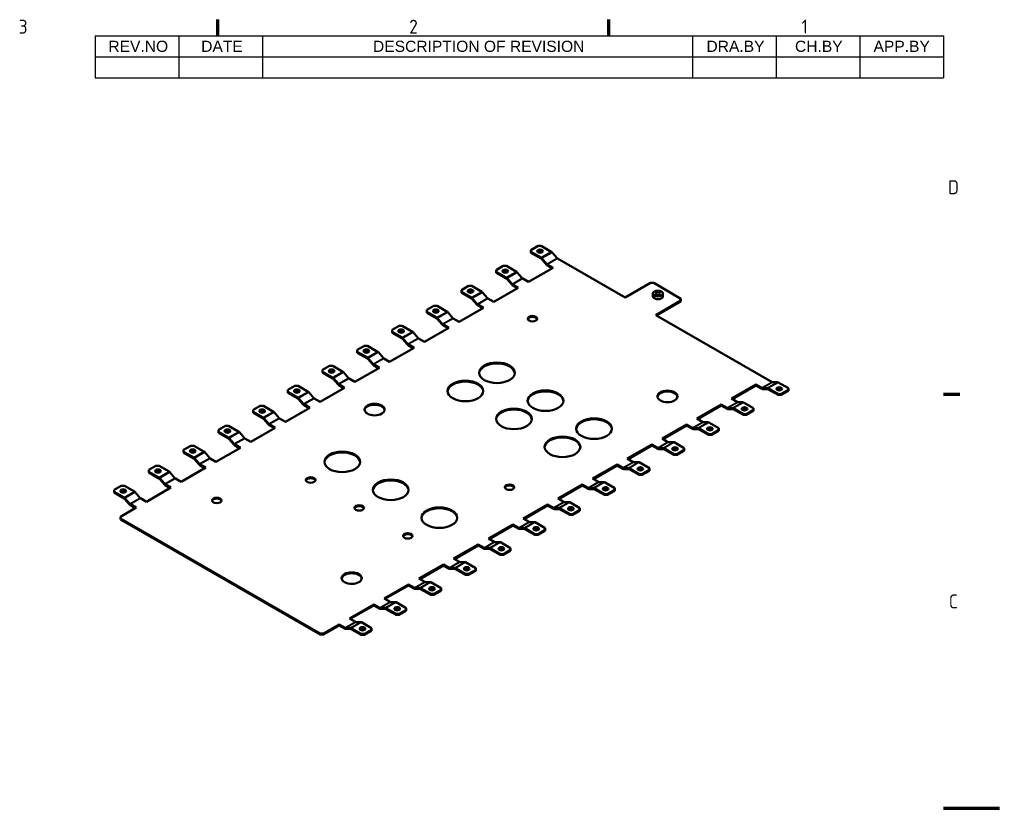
# Model space of a CAD drawing. Header units: millimetres. Extents: x 0 to 2100, y 0 to 1485.
# Drawn here: x 1222 to 2100, y 743 to 1450 of the extents above; entities that cross this region are included whole.
import ezdxf

# ---------------------------------------------------------------- set-up
doc = ezdxf.new("R2010")
doc.units = ezdxf.units.MM
doc.header["$LTSCALE"] = 5
doc.layers.get('0').update_dxf_attribs({"lineweight": 25})
for name, color, linetype, lineweight in [('가시적인 것(ISO)', 7, 'Continuous', 50), ('가시적인 좁은 것(ISO)', 1, 'Continuous', 35), ('경계(ISO)', 7, 'Continuous', 70), ('기호(ISO)', 7, 'Continuous', 25)]:
    doc.layers.add(name, color=color, linetype=linetype, lineweight=lineweight)
doc.styles.add('ISO Proportional', font='arial.ttf')
doc.styles.add('ISO ProportionalPSTEK', font='isocp.shx')

# ---------------------------------------------------------------- blocks, each defined once
blk = doc.blocks.new('경계 Default Border')
at = {"layer": '경계(ISO)'}
for p, q in [((280, 287), (280, 289.9)), ((350, 287), (350, 289.9)), ((410, 222.75), (412.9, 222.75))]:
    blk.add_line(p, q, dxfattribs=at)
at = {"layer": '경계(ISO)', "flags": 128}
blk.add_lwpolyline([(420, 148.5), (410, 148.5)], dxfattribs=at)
at = {"layer": '경계(ISO)', "color": 1, "char_height": 2.5, "attachment_point": 7, "style": 'ISO ProportionalPSTEK'}
for s, insert in [('3', (244.31, 287.38)), ('2', (314.27, 287.38)), ('1', (384.57, 287.4)), ('D', (410.8, 258.6)), ('C', (410.94, 184.35))]:
    blk.add_mtext(s, dxfattribs=dict(at, insert=insert))
blk = doc.blocks.new('리비전 내역')
at = {"layer": '기호(ISO)'}
for p, q in [((258, 287), (410, 287)), ((258, 287), (258, 283.22)), ((273, 287), (273, 283.22)), ((288, 287), (288, 283.22)), ((365, 287), (365, 283.22)), ((380, 287), (380, 283.22)), ((395, 287), (395, 283.22)), ((410, 287), (410, 283.22)), ((258, 283.22), (410, 283.22)), ((258, 283.22), (258, 279.44)), ((273, 283.22), (273, 279.44)), ((288, 283.22), (288, 279.44)), ((365, 283.22), (365, 279.44)), ((380, 283.22), (380, 279.44)), ((395, 283.22), (395, 279.44)), ((410, 283.22), (410, 279.44)), ((258, 279.44), (410, 279.44))]:
    blk.add_line(p, q, dxfattribs=at)
at = {"layer": '기호(ISO)', "color": 7, "char_height": 2, "attachment_point": 7, "style": 'ISO Proportional'}
for s, insert in [('REV.NO', (260.37, 284.08)), ('DESCRIPTION OF REVISION', (307.78, 284.08)), ('CH.BY', (383.38, 284.08)), ('DATE', (277, 284.11)), ('DRA.BY', (367.52, 284.11)), ('APP.BY', (397.45, 284.11))]:
    blk.add_mtext(s, dxfattribs=dict(at, insert=insert))

msp = doc.modelspace()

# ---------------------------------------------------------------- linework, layer by layer
at = {"layer": '가시적인 것(ISO)'}
for p, q in [((1680.388, 1242.965), (1686.7519, 1246.6297)), ((1686.7519, 1246.6297), (1689.5803, 1246.6297)), ((1698.6355, 1241.4152), (1689.5803, 1246.6297)), ((1680.388, 1241.3362), (1680.388, 1242.965)), ((1680.388, 1240.5186), (1680.388, 1241.3362)), ((1680.388, 1241.3362), (1689.4431, 1236.1217)), ((1689.4431, 1235.3041), (1680.388, 1240.5186)), ((1703.7698, 1235.6835), (1699.2679, 1240.8784)), ((1694.2612, 1229.8408), (1689.7593, 1235.0357)), ((1690.0756, 1235.5849), (1694.5774, 1230.3899)), ((1694.8936, 1230.1215), (1700.187, 1227.0733)), ((1699.4771, 1226.6645), (1694.8936, 1229.304)), ((1764.912, 1200.3877), (1704.086, 1235.4151)), ((1649.2753, 1225.0484), (1655.6392, 1228.7131)), ((1649.2753, 1223.4196), (1649.2753, 1225.0484)), ((1649.2753, 1222.602), (1649.2753, 1223.4196)), ((1649.2753, 1223.4196), (1658.3304, 1218.2051)), ((1658.3304, 1217.3875), (1649.2753, 1222.602)), ((1655.6392, 1228.7131), (1658.4677, 1228.7131)), ((1667.5228, 1223.4986), (1658.4677, 1228.7131)), ((1672.6571, 1217.7669), (1668.1552, 1222.9618)), ((1700.187, 1227.0733), (1678.2666, 1214.4502)), ((1663.1485, 1211.9242), (1658.6466, 1217.1191)), ((1658.9629, 1217.6682), (1663.4647, 1212.4733)), ((1663.7809, 1212.2049), (1669.0743, 1209.1567)), ((1668.3644, 1208.7479), (1663.7809, 1211.3874)), ((1678.2666, 1214.4502), (1672.9733, 1217.4985)), ((1787.5394, 1213.418), (1764.912, 1200.3877)), ((1787.5394, 1213.418), (1790.3678, 1213.418)), ((1814.7877, 1199.3555), (1790.3678, 1213.418)), ((1618.1626, 1207.1318), (1624.5265, 1210.7965)), ((1618.1626, 1205.503), (1618.1626, 1207.1318)), ((1618.1626, 1204.6854), (1618.1626, 1205.503)), ((1618.1626, 1205.503), (1627.2177, 1200.2885)), ((1627.2177, 1199.4709), (1618.1626, 1204.6854)), ((1624.5265, 1210.7965), (1627.355, 1210.7965)), ((1636.4101, 1205.582), (1627.355, 1210.7965)), ((1641.5444, 1199.8503), (1637.0425, 1205.0452)), ((1669.0743, 1209.1567), (1647.1539, 1196.5336)), ((1789.5925, 1201.5004), (1789.5925, 1203.953)), ((1798.5925, 1201.5004), (1798.5925, 1203.953)), ((1632.0358, 1194.0076), (1627.5339, 1199.2025)), ((1627.8502, 1199.7516), (1632.352, 1194.5567)), ((1632.6682, 1194.2883), (1637.9616, 1191.2401)), ((1647.1539, 1196.5336), (1641.8606, 1199.5818)), ((1792.1603, 1184.6964), (1814.7877, 1197.7267)), ((1814.7877, 1196.9092), (1792.8702, 1184.2877)), ((1814.7877, 1199.3555), (1814.7877, 1197.7267)), ((1814.7877, 1197.7267), (1814.7877, 1196.9092)), ((1587.0499, 1189.2151), (1593.4138, 1192.8799)), ((1587.0499, 1187.5864), (1587.0499, 1189.2151)), ((1587.0499, 1186.7688), (1587.0499, 1187.5864)), ((1587.0499, 1187.5864), (1596.105, 1182.3719)), ((1596.105, 1181.5543), (1587.0499, 1186.7688)), ((1593.4138, 1192.8799), (1596.2423, 1192.8799)), ((1605.2974, 1187.6654), (1596.2423, 1192.8799)), ((1610.4317, 1181.9337), (1605.9298, 1187.1286)), ((1637.9616, 1191.2401), (1616.0412, 1178.617)), ((1637.2517, 1190.8313), (1632.6682, 1193.4708)), ((1600.9231, 1176.091), (1596.4212, 1181.2859)), ((1596.7375, 1181.835), (1601.2393, 1176.6401)), ((1601.5555, 1176.3717), (1606.8489, 1173.3235)), ((1616.0412, 1178.617), (1610.7479, 1181.6652)), ((1896.4486, 1124.6408), (1792.1603, 1184.6964)), ((1555.9372, 1171.2985), (1562.3011, 1174.9633)), ((1555.9372, 1169.6698), (1555.9372, 1171.2985)), ((1555.9372, 1168.8522), (1555.9372, 1169.6698)), ((1555.9372, 1169.6698), (1564.9923, 1164.4552)), ((1564.9923, 1163.6377), (1555.9372, 1168.8522)), ((1562.3011, 1174.9633), (1565.1296, 1174.9633)), ((1574.1847, 1169.7488), (1565.1296, 1174.9633)), ((1579.319, 1164.017), (1574.8171, 1169.212)), ((1606.8489, 1173.3235), (1584.9285, 1160.7004)), ((1606.139, 1172.9147), (1601.5555, 1175.5541)), ((1569.8104, 1158.1744), (1565.3085, 1163.3693)), ((1565.6248, 1163.9184), (1570.1266, 1158.7235)), ((1584.9285, 1160.7004), (1579.6352, 1163.7486)), ((1524.8245, 1153.3819), (1531.1884, 1157.0467)), ((1524.8245, 1151.7531), (1524.8245, 1153.3819)), ((1524.8245, 1150.9356), (1524.8245, 1151.7531)), ((1524.8245, 1151.7531), (1533.8796, 1146.5386)), ((1533.8796, 1145.7211), (1524.8245, 1150.9356)), ((1531.1884, 1157.0467), (1534.0169, 1157.0467)), ((1543.072, 1151.8322), (1534.0169, 1157.0467)), ((1548.2063, 1146.1004), (1543.7045, 1151.2953)), ((1575.7362, 1155.4069), (1553.8158, 1142.7838)), ((1570.4428, 1158.4551), (1575.7362, 1155.4069)), ((1575.0263, 1154.9981), (1570.4428, 1157.6375)), ((1538.6977, 1140.2578), (1534.1958, 1145.4527)), ((1534.5121, 1146.0018), (1539.0139, 1140.8069)), ((1553.8158, 1142.7838), (1548.5225, 1145.832)), ((1493.7118, 1135.4653), (1500.0757, 1139.1301)), ((1493.7118, 1133.8365), (1493.7118, 1135.4653)), ((1493.7118, 1133.019), (1493.7118, 1133.8365)), ((1493.7118, 1133.8365), (1502.7669, 1128.622)), ((1502.7669, 1127.8045), (1493.7118, 1133.019)), ((1500.0757, 1139.1301), (1502.9042, 1139.1301)), ((1511.9593, 1133.9156), (1502.9042, 1139.1301)), ((1517.0936, 1128.1838), (1512.5918, 1133.3787)), ((1544.6235, 1137.4902), (1522.7031, 1124.8672)), ((1539.3301, 1140.5385), (1544.6235, 1137.4902)), ((1543.9136, 1137.0815), (1539.3301, 1139.7209)), ((1507.585, 1122.3411), (1503.0831, 1127.5361)), ((1503.3994, 1128.0852), (1507.9012, 1122.8903)), ((1522.7031, 1124.8672), (1517.4098, 1127.9154)), ((1901.2667, 1124.5551), (1896.7648, 1124.545)), ((1910.9543, 1119.149), (1901.8991, 1124.3635)), ((1462.5991, 1117.5487), (1468.963, 1121.2135)), ((1462.5991, 1115.9199), (1462.5991, 1117.5487)), ((1462.5991, 1115.1024), (1462.5991, 1115.9199)), ((1462.5991, 1115.9199), (1471.6542, 1110.7054)), ((1471.6542, 1109.8879), (1462.5991, 1115.1024)), ((1468.963, 1121.2135), (1471.7915, 1121.2135)), ((1480.8466, 1115.999), (1471.7915, 1121.2135)), ((1485.9809, 1110.2672), (1481.4791, 1115.4621)), ((1513.5108, 1119.5736), (1491.5905, 1106.9506)), ((1508.2174, 1122.6219), (1513.5108, 1119.5736)), ((1512.8009, 1119.1649), (1508.2174, 1121.8043)), ((1860.0426, 1109.7724), (1881.9629, 1122.3955)), ((1881.9629, 1121.578), (1860.7524, 1109.3637)), ((1881.9629, 1122.3955), (1887.2562, 1119.3473)), ((1881.9629, 1122.3955), (1881.9629, 1121.578)), ((1887.2562, 1118.5297), (1881.9629, 1121.578)), ((1887.5724, 1119.2515), (1892.0743, 1119.2615)), ((1892.3905, 1118.3482), (1887.8887, 1118.3381)), ((1892.7067, 1119.0699), (1901.7619, 1113.8554)), ((1901.7619, 1113.0379), (1892.7067, 1118.2524)), ((1910.9543, 1117.5202), (1904.5903, 1113.8554)), ((1904.5903, 1113.0379), (1910.9543, 1116.7026)), ((1910.9543, 1119.149), (1910.9543, 1117.5202)), ((1910.9543, 1117.5202), (1910.9543, 1116.7026)), ((1476.4723, 1104.4245), (1471.9704, 1109.6194)), ((1472.2867, 1110.1686), (1476.7885, 1104.9737)), ((1491.5905, 1106.9506), (1486.2971, 1109.9988)), ((1865.3359, 1106.7242), (1860.0426, 1109.7724)), ((1870.154, 1106.6385), (1865.6521, 1106.6284)), ((1879.8416, 1101.2324), (1870.7864, 1106.4469)), ((1904.5903, 1113.8554), (1901.7619, 1113.8554)), ((1901.7619, 1113.8554), (1901.7619, 1113.0379)), ((1901.7619, 1113.0379), (1904.5903, 1113.0379)), ((1904.5903, 1113.0379), (1904.5903, 1113.8554)), ((1431.4864, 1099.6321), (1437.8503, 1103.2968)), ((1431.4864, 1098.0033), (1431.4864, 1099.6321)), ((1431.4864, 1097.1858), (1431.4864, 1098.0033)), ((1431.4864, 1098.0033), (1440.5415, 1092.7888)), ((1440.5415, 1091.9713), (1431.4864, 1097.1858)), ((1437.8503, 1103.2968), (1440.6788, 1103.2968)), ((1449.7339, 1098.0823), (1440.6788, 1103.2968)), ((1454.8682, 1092.3506), (1450.3664, 1097.5455)), ((1482.3981, 1101.657), (1460.4778, 1089.034)), ((1477.1047, 1104.7052), (1482.3981, 1101.657)), ((1481.6882, 1101.2482), (1477.1047, 1103.8877)), ((1828.9299, 1091.8558), (1850.8502, 1104.4789)), ((1850.8502, 1103.6613), (1829.6397, 1091.447)), ((1850.8502, 1104.4789), (1856.1435, 1101.4307)), ((1850.8502, 1104.4789), (1850.8502, 1103.6613)), ((1856.1435, 1100.6131), (1850.8502, 1103.6613)), ((1856.4598, 1101.3349), (1860.9616, 1101.3449)), ((1861.2778, 1100.4316), (1856.776, 1100.4215)), ((1861.594, 1101.1533), (1870.6492, 1095.9388)), ((1870.6492, 1095.1213), (1861.594, 1100.3358)), ((1879.8416, 1099.6036), (1873.4776, 1095.9388)), ((1873.4776, 1095.1213), (1879.8416, 1098.786)), ((1879.8416, 1101.2324), (1879.8416, 1099.6036)), ((1879.8416, 1099.6036), (1879.8416, 1098.786)), ((1445.3596, 1086.5079), (1440.8577, 1091.7028)), ((1441.174, 1092.252), (1445.6758, 1087.057)), ((1460.4778, 1089.034), (1455.1844, 1092.0822)), ((1834.2232, 1088.8076), (1828.9299, 1091.8558)), ((1839.0413, 1088.7218), (1834.5394, 1088.7118)), ((1848.7289, 1083.3158), (1839.6737, 1088.5303)), ((1873.4776, 1095.9388), (1870.6492, 1095.9388)), ((1870.6492, 1095.9388), (1870.6492, 1095.1213)), ((1870.6492, 1095.1213), (1873.4776, 1095.1213)), ((1873.4776, 1095.1213), (1873.4776, 1095.9388)), ((1400.3737, 1081.7155), (1406.7376, 1085.3802)), ((1400.3737, 1080.0867), (1400.3737, 1081.7155)), ((1400.3737, 1079.2691), (1400.3737, 1080.0867)), ((1400.3737, 1080.0867), (1409.4288, 1074.8722)), ((1406.7376, 1085.3802), (1409.5661, 1085.3802)), ((1418.6212, 1080.1657), (1409.5661, 1085.3802)), ((1423.7555, 1074.434), (1419.2537, 1079.6289)), ((1451.2854, 1083.7404), (1429.3651, 1071.1173)), ((1445.992, 1086.7886), (1451.2854, 1083.7404)), ((1450.5755, 1083.3316), (1445.992, 1085.9711)), ((1797.8172, 1073.9392), (1819.7375, 1086.5623)), ((1819.7375, 1085.7447), (1798.527, 1073.5304)), ((1819.7375, 1086.5623), (1825.0308, 1083.5141)), ((1819.7375, 1086.5623), (1819.7375, 1085.7447)), ((1825.0308, 1082.6965), (1819.7375, 1085.7447)), ((1825.3471, 1083.4183), (1829.8489, 1083.4283)), ((1830.1651, 1082.515), (1825.6633, 1082.5049)), ((1830.4813, 1083.2367), (1839.5365, 1078.0222)), ((1839.5365, 1077.2047), (1830.4813, 1082.4192)), ((1848.7289, 1081.687), (1842.3649, 1078.0222)), ((1842.3649, 1077.2047), (1848.7289, 1080.8694)), ((1848.7289, 1083.3158), (1848.7289, 1081.687)), ((1848.7289, 1081.687), (1848.7289, 1080.8694)), ((1409.4288, 1074.0546), (1400.3737, 1079.2691)), ((1414.2469, 1068.5913), (1409.745, 1073.7862)), ((1410.0613, 1074.3354), (1414.5631, 1069.1404)), ((1429.3651, 1071.1173), (1424.0717, 1074.1656)), ((1803.1105, 1070.891), (1797.8172, 1073.9392)), ((1807.9286, 1070.8052), (1803.4267, 1070.7952)), ((1842.3649, 1078.0222), (1839.5365, 1078.0222)), ((1839.5365, 1078.0222), (1839.5365, 1077.2047)), ((1839.5365, 1077.2047), (1842.3649, 1077.2047)), ((1842.3649, 1077.2047), (1842.3649, 1078.0222)), ((1369.261, 1063.7989), (1375.6249, 1067.4636)), ((1369.261, 1062.1701), (1369.261, 1063.7989)), ((1369.261, 1061.3525), (1369.261, 1062.1701)), ((1369.261, 1062.1701), (1378.3161, 1056.9556)), ((1375.6249, 1067.4636), (1378.4534, 1067.4636)), ((1387.5085, 1062.2491), (1378.4534, 1067.4636)), ((1420.1727, 1065.8238), (1398.2524, 1053.2007)), ((1414.8793, 1068.872), (1420.1727, 1065.8238)), ((1419.4628, 1065.415), (1414.8793, 1068.0545)), ((1766.7045, 1056.0226), (1788.6248, 1068.6457)), ((1788.6248, 1067.8281), (1767.4143, 1055.6138)), ((1788.6248, 1068.6457), (1793.9181, 1065.5974)), ((1788.6248, 1068.6457), (1788.6248, 1067.8281)), ((1793.9181, 1064.7799), (1788.6248, 1067.8281)), ((1794.2344, 1065.5016), (1798.7362, 1065.5117)), ((1799.0524, 1064.5984), (1794.5506, 1064.5883)), ((1799.3686, 1065.3201), (1808.4238, 1060.1056)), ((1808.4238, 1059.2881), (1799.3686, 1064.5026)), ((1817.6162, 1065.3991), (1808.561, 1070.6137)), ((1817.6162, 1063.7704), (1811.2522, 1060.1056)), ((1811.2522, 1059.2881), (1817.6162, 1062.9528)), ((1817.6162, 1065.3991), (1817.6162, 1063.7704)), ((1817.6162, 1063.7704), (1817.6162, 1062.9528)), ((1378.3161, 1056.138), (1369.261, 1061.3525)), ((1383.1342, 1050.6747), (1378.6323, 1055.8696)), ((1378.9486, 1056.4187), (1383.4504, 1051.2238)), ((1392.6428, 1056.5174), (1388.141, 1061.7123)), ((1398.2524, 1053.2007), (1392.959, 1056.249)), ((1771.9978, 1052.9744), (1766.7045, 1056.0226)), ((1811.2522, 1060.1056), (1808.4238, 1060.1056)), ((1808.4238, 1060.1056), (1808.4238, 1059.2881)), ((1808.4238, 1059.2881), (1811.2522, 1059.2881)), ((1811.2522, 1059.2881), (1811.2522, 1060.1056)), ((1338.1483, 1045.8823), (1344.5122, 1049.547)), ((1338.1483, 1044.2535), (1338.1483, 1045.8823)), ((1344.5122, 1049.547), (1347.3407, 1049.547)), ((1356.3958, 1044.3325), (1347.3407, 1049.547)), ((1389.06, 1047.9072), (1367.1397, 1035.2841)), ((1383.7666, 1050.9554), (1389.06, 1047.9072)), ((1388.3501, 1047.4984), (1383.7666, 1050.1379)), ((1735.5918, 1038.106), (1757.5121, 1050.7291)), ((1757.5121, 1049.9115), (1736.3016, 1037.6972)), ((1757.5121, 1050.7291), (1762.8054, 1047.6808)), ((1757.5121, 1050.7291), (1757.5121, 1049.9115)), ((1762.8054, 1046.8633), (1757.5121, 1049.9115)), ((1763.1217, 1047.585), (1767.6235, 1047.5951)), ((1767.9397, 1046.6817), (1763.4379, 1046.6717)), ((1768.256, 1047.4035), (1777.3111, 1042.189)), ((1777.3111, 1041.3714), (1768.256, 1046.5859)), ((1776.8159, 1052.8886), (1772.314, 1052.8786)), ((1786.5035, 1047.4825), (1777.4483, 1052.697)), ((1786.5035, 1045.8537), (1780.1395, 1042.189)), ((1780.1395, 1041.3714), (1786.5035, 1045.0362)), ((1786.5035, 1047.4825), (1786.5035, 1045.8537)), ((1786.5035, 1045.8537), (1786.5035, 1045.0362)), ((1338.1483, 1043.4359), (1338.1483, 1044.2535)), ((1338.1483, 1044.2535), (1347.2034, 1039.039)), ((1347.2034, 1038.2214), (1338.1483, 1043.4359)), ((1352.0215, 1032.7581), (1347.5196, 1037.953)), ((1347.8359, 1038.5021), (1352.3377, 1033.3072)), ((1361.5301, 1038.6008), (1357.0283, 1043.7957)), ((1367.1397, 1035.2841), (1361.8463, 1038.3323)), ((1740.8851, 1035.0578), (1735.5918, 1038.106)), ((1780.1395, 1042.189), (1777.3111, 1042.189)), ((1777.3111, 1042.189), (1777.3111, 1041.3714)), ((1777.3111, 1041.3714), (1780.1395, 1041.3714)), ((1780.1395, 1041.3714), (1780.1395, 1042.189)), ((1307.0356, 1027.9656), (1313.3995, 1031.6304)), ((1307.0356, 1026.3369), (1307.0356, 1027.9656)), ((1313.3995, 1031.6304), (1316.228, 1031.6304)), ((1325.2831, 1026.4159), (1316.228, 1031.6304)), ((1357.9473, 1029.9906), (1336.027, 1017.3675)), ((1352.6539, 1033.0388), (1357.9473, 1029.9906)), ((1357.2374, 1029.5818), (1352.6539, 1032.2213)), ((1704.4791, 1020.1894), (1726.3994, 1032.8124)), ((1726.3994, 1031.9949), (1705.1889, 1019.7806)), ((1726.3994, 1032.8124), (1731.6927, 1029.7642)), ((1726.3994, 1032.8124), (1726.3994, 1031.9949)), ((1731.6927, 1028.9467), (1726.3994, 1031.9949)), ((1732.009, 1029.6684), (1736.5108, 1029.6785)), ((1736.827, 1028.7651), (1732.3252, 1028.7551)), ((1737.1433, 1029.4869), (1746.1984, 1024.2724)), ((1746.1984, 1023.4548), (1737.1433, 1028.6693)), ((1745.7032, 1034.972), (1741.2013, 1034.962)), ((1755.3908, 1029.5659), (1746.3356, 1034.7804)), ((1755.3908, 1027.9371), (1749.0268, 1024.2724)), ((1749.0268, 1023.4548), (1755.3908, 1027.1196)), ((1755.3908, 1029.5659), (1755.3908, 1027.9371)), ((1755.3908, 1027.9371), (1755.3908, 1027.1196)), ((1307.0356, 1025.5193), (1307.0356, 1026.3369)), ((1307.0356, 1026.3369), (1316.0907, 1021.1224)), ((1316.0907, 1020.3048), (1307.0356, 1025.5193)), ((1320.9088, 1014.8415), (1316.4069, 1020.0364)), ((1316.7232, 1020.5855), (1321.225, 1015.3906)), ((1330.4174, 1020.6841), (1325.9156, 1025.8791)), ((1336.027, 1017.3675), (1330.7336, 1020.4157)), ((1709.7724, 1017.1411), (1704.4791, 1020.1894)), ((1749.0268, 1024.2724), (1746.1984, 1024.2724)), ((1746.1984, 1024.2724), (1746.1984, 1023.4548)), ((1746.1984, 1023.4548), (1749.0268, 1023.4548)), ((1749.0268, 1023.4548), (1749.0268, 1024.2724)), ((1326.8346, 1012.074), (1312.6924, 1003.93)), ((1321.5412, 1015.1222), (1326.8346, 1012.074)), ((1326.1247, 1011.6652), (1321.5412, 1014.3046)), ((1673.3664, 1002.2728), (1695.2867, 1014.8958)), ((1695.2867, 1014.0783), (1674.0762, 1001.864)), ((1695.2867, 1014.8958), (1700.58, 1011.8476)), ((1695.2867, 1014.8958), (1695.2867, 1014.0783)), ((1700.58, 1011.0301), (1695.2867, 1014.0783)), ((1700.8963, 1011.7518), (1705.3981, 1011.7619)), ((1705.7143, 1010.8485), (1701.2125, 1010.8385)), ((1706.0306, 1011.5703), (1715.0857, 1006.3558)), ((1715.0857, 1005.5382), (1706.0306, 1010.7527)), ((1714.5905, 1017.0554), (1710.0886, 1017.0454)), ((1724.2781, 1011.6493), (1715.2229, 1016.8638)), ((1724.2781, 1010.0205), (1717.9141, 1006.3558)), ((1724.2781, 1011.6493), (1724.2781, 1010.0205)), ((1724.2781, 1010.0205), (1724.2781, 1009.203)), ((1312.6924, 1002.3013), (1312.6924, 1003.93)), ((1312.6924, 1001.4837), (1312.6924, 1002.3013)), ((1491.6399, 899.2522), (1312.6924, 1002.3013)), ((1491.6399, 898.4347), (1312.6924, 1001.4837)), ((1678.6597, 999.2245), (1673.3664, 1002.2728)), ((1717.9141, 1006.3558), (1715.0857, 1006.3558)), ((1715.0857, 1006.3558), (1715.0857, 1005.5382)), ((1715.0857, 1005.5382), (1717.9141, 1005.5382)), ((1717.9141, 1005.5382), (1724.2781, 1009.203)), ((1717.9141, 1005.5382), (1717.9141, 1006.3558)), ((1642.2537, 984.3562), (1664.174, 996.9792)), ((1664.174, 996.1617), (1642.9635, 983.9474)), ((1664.174, 996.9792), (1669.4673, 993.931)), ((1664.174, 996.9792), (1664.174, 996.1617)), ((1669.4673, 993.1134), (1664.174, 996.1617)), ((1669.7836, 993.8352), (1674.2854, 993.8452)), ((1674.6016, 992.9319), (1670.0998, 992.9219)), ((1674.9179, 993.6537), (1683.973, 988.4392)), ((1683.973, 987.6216), (1674.9179, 992.8361)), ((1683.4778, 999.1388), (1678.9759, 999.1287)), ((1693.1654, 993.7327), (1684.1102, 998.9472)), ((1693.1654, 992.1039), (1686.8014, 988.4392)), ((1693.1654, 993.7327), (1693.1654, 992.1039)), ((1693.1654, 992.1039), (1693.1654, 991.2864)), ((1647.547, 981.3079), (1642.2537, 984.3562)), ((1686.8014, 988.4392), (1683.973, 988.4392)), ((1683.973, 988.4392), (1683.973, 987.6216)), ((1683.973, 987.6216), (1686.8014, 987.6216)), ((1686.8014, 987.6216), (1693.1654, 991.2864)), ((1686.8014, 987.6216), (1686.8014, 988.4392)), ((1611.141, 966.4395), (1633.0613, 979.0626)), ((1633.0613, 978.2451), (1611.8508, 966.0308)), ((1633.0613, 979.0626), (1638.3546, 976.0144)), ((1633.0613, 979.0626), (1633.0613, 978.2451)), ((1638.3546, 975.1968), (1633.0613, 978.2451)), ((1638.6709, 975.9186), (1643.1727, 975.9286)), ((1643.4889, 975.0153), (1638.9871, 975.0052)), ((1643.8052, 975.737), (1652.8603, 970.5225)), ((1652.8603, 969.705), (1643.8052, 974.9195)), ((1652.3651, 981.2222), (1647.8632, 981.2121)), ((1662.0527, 975.8161), (1652.9975, 981.0306)), ((1662.0527, 975.8161), (1662.0527, 974.1873)), ((1616.4343, 963.3913), (1611.141, 966.4395)), ((1655.6887, 970.5225), (1652.8603, 970.5225)), ((1652.8603, 970.5225), (1652.8603, 969.705)), ((1652.8603, 969.705), (1655.6887, 969.705)), ((1662.0527, 974.1873), (1655.6887, 970.5225)), ((1655.6887, 969.705), (1662.0527, 973.3698)), ((1655.6887, 969.705), (1655.6887, 970.5225)), ((1662.0527, 974.1873), (1662.0527, 973.3698)), ((1580.0283, 948.5229), (1601.9486, 961.146)), ((1601.9486, 960.3284), (1580.7381, 948.1142)), ((1601.9486, 961.146), (1607.2419, 958.0978)), ((1601.9486, 961.146), (1601.9486, 960.3284)), ((1607.2419, 957.2802), (1601.9486, 960.3284)), ((1607.5582, 958.002), (1612.06, 958.012)), ((1612.3762, 957.0987), (1607.8744, 957.0886)), ((1612.6925, 957.8204), (1621.7476, 952.6059)), ((1621.7476, 951.7884), (1612.6925, 957.0029)), ((1621.2524, 963.3056), (1616.7506, 963.2955)), ((1630.94, 957.8995), (1621.8848, 963.114)), ((1630.94, 957.8995), (1630.94, 956.2707)), ((1585.3216, 945.4747), (1580.0283, 948.5229)), ((1624.576, 952.6059), (1621.7476, 952.6059)), ((1621.7476, 952.6059), (1621.7476, 951.7884)), ((1621.7476, 951.7884), (1624.576, 951.7884)), ((1630.94, 956.2707), (1624.576, 952.6059)), ((1624.576, 951.7884), (1630.94, 955.4531)), ((1624.576, 951.7884), (1624.576, 952.6059)), ((1630.94, 956.2707), (1630.94, 955.4531)), ((1548.9156, 930.6063), (1570.8359, 943.2294)), ((1570.8359, 942.4118), (1549.6254, 930.1975)), ((1570.8359, 943.2294), (1576.1292, 940.1812)), ((1570.8359, 943.2294), (1570.8359, 942.4118)), ((1576.1292, 939.3636), (1570.8359, 942.4118)), ((1576.4455, 940.0854), (1580.9473, 940.0954)), ((1581.2635, 939.1821), (1576.7617, 939.172)), ((1581.5798, 939.9038), (1590.6349, 934.6893)), ((1590.1397, 945.389), (1585.6379, 945.3789)), ((1599.8273, 939.9829), (1590.7721, 945.1974)), ((1599.8273, 939.9829), (1599.8273, 938.3541)), ((1554.2089, 927.5581), (1548.9156, 930.6063)), ((1590.6349, 933.8718), (1581.5798, 939.0863)), ((1593.4633, 934.6893), (1590.6349, 934.6893)), ((1590.6349, 934.6893), (1590.6349, 933.8718)), ((1590.6349, 933.8718), (1593.4633, 933.8718)), ((1599.8273, 938.3541), (1593.4633, 934.6893)), ((1593.4633, 933.8718), (1599.8273, 937.5365)), ((1593.4633, 933.8718), (1593.4633, 934.6893)), ((1599.8273, 938.3541), (1599.8273, 937.5365)), ((1517.8029, 912.6897), (1539.7232, 925.3128)), ((1539.7232, 924.4952), (1518.5127, 912.2809)), ((1539.7232, 925.3128), (1539.7232, 924.4952)), ((1539.7232, 925.3128), (1545.0165, 922.2645)), ((1545.0165, 921.447), (1539.7232, 924.4952)), ((1545.3328, 922.1688), (1549.8346, 922.1788)), ((1550.4671, 921.9872), (1559.5222, 916.7727)), ((1559.027, 927.4723), (1554.5252, 927.4623)), ((1568.7146, 922.0663), (1559.6595, 927.2808)), ((1568.7146, 922.0663), (1568.7146, 920.4375)), ((1550.1508, 921.2655), (1545.649, 921.2554)), ((1559.5222, 915.9552), (1550.4671, 921.1697)), ((1562.3506, 916.7727), (1559.5222, 916.7727)), ((1559.5222, 916.7727), (1559.5222, 915.9552)), ((1559.5222, 915.9552), (1562.3506, 915.9552)), ((1568.7146, 920.4375), (1562.3506, 916.7727)), ((1562.3506, 915.9552), (1568.7146, 919.6199)), ((1562.3506, 915.9552), (1562.3506, 916.7727)), ((1568.7146, 920.4375), (1568.7146, 919.6199)), ((1494.4684, 899.2522), (1508.6105, 907.3962)), ((1508.6105, 906.5786), (1494.4684, 898.4347)), ((1508.6105, 907.3962), (1513.9038, 904.3479)), ((1508.6105, 907.3962), (1508.6105, 906.5786)), ((1513.9038, 903.5304), (1508.6105, 906.5786)), ((1514.2201, 904.2521), (1518.7219, 904.2622)), ((1523.0962, 909.6415), (1517.8029, 912.6897)), ((1519.3544, 904.0706), (1528.4095, 898.8561)), ((1527.9143, 909.5557), (1523.4125, 909.5457)), ((1537.6019, 904.1496), (1528.5468, 909.3641)), ((1537.6019, 904.1496), (1537.6019, 902.5209)), ((1494.4684, 899.2522), (1491.6399, 899.2522)), ((1491.6399, 899.2522), (1491.6399, 898.4347)), ((1491.6399, 898.4347), (1494.4684, 898.4347)), ((1494.4684, 898.4347), (1494.4684, 899.2522)), ((1519.0381, 903.3488), (1514.5363, 903.3388)), ((1528.4095, 898.0385), (1519.3544, 903.2531)), ((1531.2379, 898.8561), (1528.4095, 898.8561)), ((1528.4095, 898.8561), (1528.4095, 898.0385)), ((1528.4095, 898.0385), (1531.2379, 898.0385)), ((1537.6019, 902.5209), (1531.2379, 898.8561)), ((1531.2379, 898.0385), (1537.6019, 901.7033)), ((1531.2379, 898.0385), (1531.2379, 898.8561)), ((1537.6019, 902.5209), (1537.6019, 901.7033))]:
    msp.add_line(p, q, dxfattribs=at)
for centre, major_axis in [((1688.5197, 1241.947), (2.5, 0)), ((1657.407, 1224.0304), (2.5, 0)), ((1626.2943, 1206.1138), (2.5, 0)), ((1794.0925, 1203.953), (4.5, 0)), ((1794.0925, 1203.953), (2.067, 0)), ((1595.1816, 1188.1972), (2.5, 0)), ((1681.7562, 1181.4124), (4.25, 0)), ((1564.0689, 1170.2805), (2.5, 0)), ((1532.9562, 1152.3639), (2.5, 0)), ((1649.9364, 1132.9561), (16, 0)), ((1501.8435, 1134.4473), (2.5, 0)), ((1621.6521, 1116.6683), (16, 0)), ((1470.7308, 1116.5307), (2.5, 0)), ((1693.4235, 1107.9136), (16, 0)), ((1802.6715, 1111.7819), (9, 0)), ((1902.8225, 1118.5382), (2.5, 0)), ((1439.6181, 1098.6141), (2.5, 0)), ((1540.3349, 1099.9733), (9, 0)), ((1665.1392, 1091.6258), (16, 0)), ((1871.7098, 1100.6216), (2.5, 0)), ((1736.9105, 1082.871), (16, 0)), ((1408.5054, 1080.6975), (2.5, 0)), ((1840.5971, 1082.705), (2.5, 0)), ((1708.6263, 1066.5832), (16, 0)), ((1377.3927, 1062.7809), (2.5, 0)), ((1511.3435, 1053.1458), (16, 0)), ((1809.4844, 1064.7884), (2.5, 0)), ((1346.28, 1044.8643), (2.5, 0)), ((1778.3717, 1046.8717), (2.5, 0)), ((1483.0592, 1036.8579), (4.25, 0)), ((1554.8305, 1028.1032), (16, 0)), ((1315.1673, 1026.9477), (2.5, 0)), ((1661.2501, 1030.3428), (4.25, 0)), ((1747.259, 1028.9551), (2.5, 0)), ((1398.9135, 1018.5341), (4.25, 0)), ((1526.5463, 1011.8154), (4.25, 0)), ((1598.3176, 1003.0607), (16, 0)), ((1716.1464, 1011.0385), (2.5, 0)), ((1685.0337, 993.1219), (2.5, 0)), ((1570.0333, 986.7729), (4.25, 0)), ((1653.921, 975.2053), (2.5, 0)), ((1622.8083, 957.2887), (2.5, 0)), ((1519.8288, 948.9037), (9, 0)), ((1591.6956, 939.3721), (2.5, 0)), ((1560.5829, 921.4555), (2.5, 0)), ((1529.4702, 903.5388), (2.5, 0))]:
    msp.add_ellipse(centre, major_axis=major_axis, ratio=0.5758617, dxfattribs=at)
for centre, major_axis, ratio, start_param, end_param in [((1688.5197, 1241.1294), (2.5, 0), 0.5758617, 0.2878994, 2.85369326), ((1698.6355, 1239.7801), (-0.9981, 1.7332), 0.57809312, 5.03607324, 5.49972085), ((1689.4431, 1234.4866), (0.9981, -1.7332), 0.57809312, 1.89448059, 2.3581282), ((1689.4431, 1234.4866), (-0.499, 0.8666), 0.57809312, 5.03607324, 5.49972085), ((1694.8936, 1230.9391), (-0.9981, 1.7332), 0.57809312, 1.89448059, 2.3581282), ((1694.8936, 1230.9391), (0.499, -0.8666), 0.57809312, 5.03607324, 5.49972085), ((1704.086, 1236.2326), (-0.499, 0.8666), 0.57809312, 1.89448059, 2.3581282), ((1657.407, 1223.2128), (2.5, 0), 0.5758617, 0.2878994, 2.85369326), ((1667.5228, 1221.8635), (-0.9981, 1.7332), 0.57809312, 5.03607324, 5.49972085), ((1658.3304, 1216.57), (0.9981, -1.7332), 0.57809312, 1.89448059, 2.3581282), ((1658.3304, 1216.57), (-0.499, 0.8666), 0.57809312, 5.03607324, 5.49972085), ((1663.7809, 1213.0225), (-0.9981, 1.7332), 0.57809312, 1.89448059, 2.3581282), ((1663.7809, 1213.0225), (0.499, -0.8666), 0.57809312, 5.03607324, 5.49972085), ((1672.9733, 1218.316), (-0.499, 0.8666), 0.57809312, 1.89448059, 2.3581282), ((1626.2943, 1205.2962), (2.5, 0), 0.5758617, 0.2878994, 2.85369326), ((1636.4101, 1203.9469), (-0.9981, 1.7332), 0.57809312, 5.03607324, 5.49972085), ((1627.2177, 1198.6534), (0.9981, -1.7332), 0.57809312, 1.89448059, 2.3581282), ((1627.2177, 1198.6534), (-0.499, 0.8666), 0.57809312, 5.03607324, 5.49972085), ((1632.6682, 1195.1059), (-0.9981, 1.7332), 0.57809312, 1.89448059, 2.3581282), ((1632.6682, 1195.1059), (0.499, -0.8666), 0.57809312, 5.03607324, 5.49972085), ((1641.8606, 1200.3994), (-0.499, 0.8666), 0.57809312, 1.89448059, 2.3581282), ((1794.0925, 1201.5004), (4.5, 0), 0.5758617, 3.14159265, 6.28318531), ((1595.1816, 1187.3796), (2.5, 0), 0.5758617, 0.2878994, 2.85369326), ((1605.2974, 1186.0303), (-0.9981, 1.7332), 0.57809312, 5.03607324, 5.49972085), ((1596.105, 1180.7368), (0.9981, -1.7332), 0.57809312, 1.89448059, 2.3581282), ((1596.105, 1180.7368), (-0.499, 0.8666), 0.57809312, 5.03607324, 5.49972085), ((1601.5555, 1177.1892), (-0.9981, 1.7332), 0.57809312, 1.89448059, 2.3581282), ((1601.5555, 1177.1892), (0.499, -0.8666), 0.57809312, 5.03607324, 5.49972085), ((1610.7479, 1182.4828), (-0.499, 0.8666), 0.57809312, 1.89448059, 2.3581282), ((1681.7562, 1180.5949), (4.25, 0), 0.5758617, 0.16780924, 2.97378341), ((1564.0689, 1169.463), (2.5, 0), 0.5758617, 0.2878994, 2.85369326), ((1574.1847, 1168.1137), (-0.9981, 1.7332), 0.57809312, 5.03607324, 5.49972085), ((1564.9923, 1162.8201), (0.9981, -1.7332), 0.57809312, 1.89448059, 2.3581282), ((1564.9923, 1162.8201), (-0.499, 0.8666), 0.57809312, 5.03607324, 5.49972085), ((1570.4428, 1159.2726), (0.499, -0.8666), 0.57809312, 5.03607324, 5.49972085), ((1579.6352, 1164.5662), (-0.499, 0.8666), 0.57809312, 1.89448059, 2.3581282), ((1532.9562, 1151.5464), (2.5, 0), 0.5758617, 0.2878994, 2.85369326), ((1543.072, 1150.1971), (-0.9981, 1.7332), 0.57809312, 5.03607324, 5.49972085), ((1570.4428, 1159.2726), (-0.9981, 1.7332), 0.57809312, 1.89448059, 2.3581282), ((1533.8796, 1144.9035), (0.9981, -1.7332), 0.57809312, 1.89448059, 2.3581282), ((1533.8796, 1144.9035), (-0.499, 0.8666), 0.57809312, 5.03607324, 5.49972085), ((1548.5225, 1146.6496), (-0.499, 0.8666), 0.57809312, 1.89448059, 2.3581282), ((1649.9364, 1132.1386), (16, 0), 0.5758617, 0.04437999, 3.09721266), ((1501.8435, 1133.6298), (2.5, 0), 0.5758617, 0.2878994, 2.85369326), ((1511.9593, 1132.2805), (-0.9981, 1.7332), 0.57809312, 5.03607324, 5.49972085), ((1539.3301, 1141.356), (-0.9981, 1.7332), 0.57809312, 1.89448059, 2.3581282), ((1539.3301, 1141.356), (0.499, -0.8666), 0.57809312, 5.03607324, 5.49972085), ((1502.7669, 1126.9869), (0.9981, -1.7332), 0.57809312, 1.89448059, 2.3581282), ((1502.7669, 1126.9869), (-0.499, 0.8666), 0.57809312, 5.03607324, 5.49972085), ((1517.4098, 1128.7329), (-0.499, 0.8666), 0.57809312, 1.89448059, 2.3581282), ((1621.6521, 1115.8507), (16, 0), 0.5758617, 0.04437999, 3.09721266), ((1896.4486, 1125.4584), (0.499, -0.8666), 0.57809312, 5.49972085, 5.96336846), ((1901.8991, 1122.7284), (-0.9981, 1.7332), 0.57809312, 5.49972085, 5.96336846), ((1470.7308, 1115.7132), (2.5, 0), 0.5758617, 0.2878994, 2.85369326), ((1480.8466, 1114.3639), (-0.9981, 1.7332), 0.57809312, 5.03607324, 5.49972085), ((1508.2174, 1123.4394), (-0.9981, 1.7332), 0.57809312, 1.89448059, 2.3581282), ((1508.2174, 1123.4394), (0.499, -0.8666), 0.57809312, 5.03607324, 5.49972085), ((1693.4235, 1107.096), (16, 0), 0.5758617, 0.04437999, 3.09721266), ((1802.6715, 1110.9644), (9, 0), 0.5758617, 0.07895387, 3.06263879), ((1887.2562, 1120.1648), (0.499, -0.8666), 0.57809312, 5.49972085, 5.96336846), ((1887.2562, 1120.1648), (0.9981, -1.7332), 0.57809312, 5.49972085, 5.96336846), ((1892.7067, 1117.4348), (-0.9981, 1.7332), 0.57809312, 5.49972085, 5.96336846), ((1892.7067, 1117.4348), (-0.499, 0.8666), 0.57809312, 5.49972085, 5.96336846), ((1902.8225, 1117.7206), (2.5, 0), 0.5758617, 0.2878994, 2.85369326), ((1471.6542, 1109.0703), (0.9981, -1.7332), 0.57809312, 1.89448059, 2.3581282), ((1471.6542, 1109.0703), (-0.499, 0.8666), 0.57809312, 5.03607324, 5.49972085), ((1486.2971, 1110.8163), (-0.499, 0.8666), 0.57809312, 1.89448059, 2.3581282), ((1865.3359, 1107.5418), (0.499, -0.8666), 0.57809312, 5.49972085, 5.96336846), ((1870.7864, 1104.8118), (-0.9981, 1.7332), 0.57809312, 5.49972085, 5.96336846), ((1439.6181, 1097.7966), (2.5, 0), 0.5758617, 0.2878994, 2.85369326), ((1449.7339, 1096.4472), (-0.9981, 1.7332), 0.57809312, 5.03607324, 5.49972085), ((1477.1047, 1105.5228), (-0.9981, 1.7332), 0.57809312, 1.89448059, 2.3581282), ((1477.1047, 1105.5228), (0.499, -0.8666), 0.57809312, 5.03607324, 5.49972085), ((1540.3349, 1099.1557), (9, 0), 0.5758617, 0.07895387, 3.06263879), ((1665.1392, 1090.8082), (16, 0), 0.5758617, 0.04437999, 3.09721266), ((1856.1435, 1102.2482), (0.499, -0.8666), 0.57809312, 5.49972085, 5.96336846), ((1856.1435, 1102.2482), (0.9981, -1.7332), 0.57809312, 5.49972085, 5.96336846), ((1861.594, 1099.5182), (-0.9981, 1.7332), 0.57809312, 5.49972085, 5.96336846), ((1861.594, 1099.5182), (-0.499, 0.8666), 0.57809312, 5.49972085, 5.96336846), ((1871.7098, 1099.804), (2.5, 0), 0.5758617, 0.2878994, 2.85369326), ((1440.5415, 1091.1537), (0.9981, -1.7332), 0.57809312, 1.89448059, 2.3581282), ((1440.5415, 1091.1537), (-0.499, 0.8666), 0.57809312, 5.03607324, 5.49972085), ((1455.1844, 1092.8997), (-0.499, 0.8666), 0.57809312, 1.89448059, 2.3581282), ((1736.9105, 1082.0535), (16, 0), 0.5758617, 0.04437999, 3.09721266), ((1834.2232, 1089.6251), (0.499, -0.8666), 0.57809312, 5.49972085, 5.96336846), ((1839.6737, 1086.8952), (-0.9981, 1.7332), 0.57809312, 5.49972085, 5.96336846), ((1408.5054, 1079.8799), (2.5, 0), 0.5758617, 0.2878994, 2.85369326), ((1418.6212, 1078.5306), (-0.9981, 1.7332), 0.57809312, 5.03607324, 5.49972085), ((1445.992, 1087.6062), (-0.9981, 1.7332), 0.57809312, 1.89448059, 2.3581282), ((1445.992, 1087.6062), (0.499, -0.8666), 0.57809312, 5.03607324, 5.49972085), ((1825.0308, 1084.3316), (0.499, -0.8666), 0.57809312, 5.49972085, 5.96336846), ((1825.0308, 1084.3316), (0.9981, -1.7332), 0.57809312, 5.49972085, 5.96336846), ((1830.4813, 1081.6016), (-0.9981, 1.7332), 0.57809312, 5.49972085, 5.96336846), ((1830.4813, 1081.6016), (-0.499, 0.8666), 0.57809312, 5.49972085, 5.96336846), ((1840.5971, 1081.8874), (2.5, 0), 0.5758617, 0.2878994, 2.85369326), ((1409.4288, 1073.2371), (0.9981, -1.7332), 0.57809312, 1.89448059, 2.3581282), ((1409.4288, 1073.2371), (-0.499, 0.8666), 0.57809312, 5.03607324, 5.49972085), ((1424.0717, 1074.9831), (-0.499, 0.8666), 0.57809312, 1.89448059, 2.3581282), ((1708.6263, 1065.7657), (16, 0), 0.5758617, 0.04437999, 3.09721266), ((1803.1105, 1071.7085), (0.499, -0.8666), 0.57809312, 5.49972085, 5.96336846), ((1808.561, 1068.9786), (-0.9981, 1.7332), 0.57809312, 5.49972085, 5.96336846), ((1377.3927, 1061.9633), (2.5, 0), 0.5758617, 0.2878994, 2.85369326), ((1387.5085, 1060.614), (-0.9981, 1.7332), 0.57809312, 5.03607324, 5.49972085), ((1414.8793, 1069.6896), (-0.9981, 1.7332), 0.57809312, 1.89448059, 2.3581282), ((1414.8793, 1069.6896), (0.499, -0.8666), 0.57809312, 5.03607324, 5.49972085), ((1793.9181, 1066.415), (0.499, -0.8666), 0.57809312, 5.49972085, 5.96336846), ((1793.9181, 1066.415), (0.9981, -1.7332), 0.57809312, 5.49972085, 5.96336846), ((1799.3686, 1063.685), (-0.9981, 1.7332), 0.57809312, 5.49972085, 5.96336846), ((1799.3686, 1063.685), (-0.499, 0.8666), 0.57809312, 5.49972085, 5.96336846), ((1809.4844, 1063.9708), (2.5, 0), 0.5758617, 0.2878994, 2.85369326), ((1378.3161, 1055.3205), (0.9981, -1.7332), 0.57809312, 1.89448059, 2.3581282), ((1378.3161, 1055.3205), (-0.499, 0.8666), 0.57809312, 5.03607324, 5.49972085), ((1392.959, 1057.0665), (-0.499, 0.8666), 0.57809312, 1.89448059, 2.3581282), ((1511.3435, 1052.3282), (16, 0), 0.5758617, 0.04437999, 3.09721266), ((1346.28, 1044.0467), (2.5, 0), 0.5758617, 0.2878994, 2.85369326), ((1383.7666, 1051.773), (-0.9981, 1.7332), 0.57809312, 1.89448059, 2.3581282), ((1383.7666, 1051.773), (0.499, -0.8666), 0.57809312, 5.03607324, 5.49972085), ((1762.8054, 1048.4984), (0.499, -0.8666), 0.57809312, 5.49972085, 5.96336846), ((1762.8054, 1048.4984), (0.9981, -1.7332), 0.57809312, 5.49972085, 5.96336846), ((1768.256, 1045.7684), (-0.9981, 1.7332), 0.57809312, 5.49972085, 5.96336846), ((1768.256, 1045.7684), (-0.499, 0.8666), 0.57809312, 5.49972085, 5.96336846), ((1771.9978, 1053.7919), (0.499, -0.8666), 0.57809312, 5.49972085, 5.96336846), ((1778.3717, 1046.0542), (2.5, 0), 0.5758617, 0.2878994, 2.85369326), ((1777.4483, 1051.0619), (-0.9981, 1.7332), 0.57809312, 5.49972085, 5.96336846), ((1347.2034, 1037.4039), (0.9981, -1.7332), 0.57809312, 1.89448059, 2.3581282), ((1347.2034, 1037.4039), (-0.499, 0.8666), 0.57809312, 5.03607324, 5.49972085), ((1356.3958, 1042.6974), (-0.9981, 1.7332), 0.57809312, 5.03607324, 5.49972085), ((1361.8463, 1039.1499), (-0.499, 0.8666), 0.57809312, 1.89448059, 2.3581282), ((1483.0592, 1036.0404), (4.25, 0), 0.5758617, 0.16780924, 2.97378341), ((1554.8305, 1027.2857), (16, 0), 0.5758617, 0.04437999, 3.09721266), ((1315.1673, 1026.1301), (2.5, 0), 0.5758617, 0.2878994, 2.85369326), ((1352.6539, 1033.8563), (-0.9981, 1.7332), 0.57809312, 1.89448059, 2.3581282), ((1352.6539, 1033.8563), (0.499, -0.8666), 0.57809312, 5.03607324, 5.49972085), ((1661.2501, 1029.5253), (4.25, 0), 0.5758617, 0.16780924, 2.97378341), ((1731.6927, 1030.5818), (0.499, -0.8666), 0.57809312, 5.49972085, 5.96336846), ((1731.6927, 1030.5818), (0.9981, -1.7332), 0.57809312, 5.49972085, 5.96336846), ((1737.1433, 1027.8518), (-0.9981, 1.7332), 0.57809312, 5.49972085, 5.96336846), ((1737.1433, 1027.8518), (-0.499, 0.8666), 0.57809312, 5.49972085, 5.96336846), ((1740.8851, 1035.8753), (0.499, -0.8666), 0.57809312, 5.49972085, 5.96336846), ((1747.259, 1028.1376), (2.5, 0), 0.5758617, 0.2878994, 2.85369326), ((1746.3356, 1033.1453), (-0.9981, 1.7332), 0.57809312, 5.49972085, 5.96336846), ((1316.0907, 1019.4873), (0.9981, -1.7332), 0.57809312, 1.89448059, 2.3581282), ((1316.0907, 1019.4873), (-0.499, 0.8666), 0.57809312, 5.03607324, 5.49972085), ((1325.2831, 1024.7808), (-0.9981, 1.7332), 0.57809312, 5.03607324, 5.49972085), ((1330.7336, 1021.2333), (-0.499, 0.8666), 0.57809312, 1.89448059, 2.3581282), ((1398.9135, 1017.7166), (4.25, 0), 0.5758617, 0.16780924, 2.97378341), ((1321.5412, 1015.9397), (-0.9981, 1.7332), 0.57809312, 1.89448059, 2.3581282), ((1321.5412, 1015.9397), (0.499, -0.8666), 0.57809312, 5.03607324, 5.49972085), ((1526.5463, 1010.9978), (4.25, 0), 0.5758617, 0.16780924, 2.97378341), ((1598.3176, 1002.2431), (16, 0), 0.5758617, 0.04437999, 3.09721266), ((1700.58, 1012.6652), (0.499, -0.8666), 0.57809312, 5.49972085, 5.96336846), ((1700.58, 1012.6652), (0.9981, -1.7332), 0.57809312, 5.49972085, 5.96336846), ((1706.0306, 1009.9352), (-0.9981, 1.7332), 0.57809312, 5.49972085, 5.96336846), ((1706.0306, 1009.9352), (-0.499, 0.8666), 0.57809312, 5.49972085, 5.96336846), ((1709.7724, 1017.9587), (0.499, -0.8666), 0.57809312, 5.49972085, 5.96336846), ((1716.1464, 1010.221), (2.5, 0), 0.5758617, 0.2878994, 2.85369326), ((1715.2229, 1015.2287), (-0.9981, 1.7332), 0.57809312, 5.49972085, 5.96336846), ((1669.4673, 994.7485), (0.499, -0.8666), 0.57809312, 5.49972085, 5.96336846), ((1669.4673, 994.7485), (0.9981, -1.7332), 0.57809312, 5.49972085, 5.96336846), ((1674.9179, 992.0186), (-0.9981, 1.7332), 0.57809312, 5.49972085, 5.96336846), ((1674.9179, 992.0186), (-0.499, 0.8666), 0.57809312, 5.49972085, 5.96336846), ((1678.6597, 1000.0421), (0.499, -0.8666), 0.57809312, 5.49972085, 5.96336846), ((1685.0337, 992.3044), (2.5, 0), 0.5758617, 0.2878994, 2.85369326), ((1684.1102, 997.3121), (-0.9981, 1.7332), 0.57809312, 5.49972085, 5.96336846), ((1570.0333, 985.9553), (4.25, 0), 0.5758617, 0.16780924, 2.97378341), ((1638.3546, 976.8319), (0.499, -0.8666), 0.57809312, 5.49972085, 5.96336846), ((1638.3546, 976.8319), (0.9981, -1.7332), 0.57809312, 5.49972085, 5.96336846), ((1643.8052, 974.102), (-0.9981, 1.7332), 0.57809312, 5.49972085, 5.96336846), ((1643.8052, 974.102), (-0.499, 0.8666), 0.57809312, 5.49972085, 5.96336846), ((1647.547, 982.1255), (0.499, -0.8666), 0.57809312, 5.49972085, 5.96336846), ((1653.921, 974.3877), (2.5, 0), 0.5758617, 0.2878994, 2.85369326), ((1652.9975, 979.3955), (-0.9981, 1.7332), 0.57809312, 5.49972085, 5.96336846), ((1607.2419, 958.9153), (0.499, -0.8666), 0.57809312, 5.49972085, 5.96336846), ((1607.2419, 958.9153), (0.9981, -1.7332), 0.57809312, 5.49972085, 5.96336846), ((1612.6925, 956.1853), (-0.9981, 1.7332), 0.57809312, 5.49972085, 5.96336846), ((1612.6925, 956.1853), (-0.499, 0.8666), 0.57809312, 5.49972085, 5.96336846), ((1616.4343, 964.2089), (0.499, -0.8666), 0.57809312, 5.49972085, 5.96336846), ((1622.8083, 956.4711), (2.5, 0), 0.5758617, 0.2878994, 2.85369326), ((1621.8848, 961.4789), (-0.9981, 1.7332), 0.57809312, 5.49972085, 5.96336846), ((1519.8288, 948.0861), (9, 0), 0.5758617, 0.07895387, 3.06263879), ((1576.1292, 940.9987), (0.499, -0.8666), 0.57809312, 5.49972085, 5.96336846), ((1576.1292, 940.9987), (0.9981, -1.7332), 0.57809312, 5.49972085, 5.96336846), ((1581.5798, 938.2687), (-0.9981, 1.7332), 0.57809312, 5.49972085, 5.96336846), ((1581.5798, 938.2687), (-0.499, 0.8666), 0.57809312, 5.49972085, 5.96336846), ((1585.3216, 946.2923), (0.499, -0.8666), 0.57809312, 5.49972085, 5.96336846), ((1591.6956, 938.5545), (2.5, 0), 0.5758617, 0.2878994, 2.85369326), ((1590.7721, 943.5623), (-0.9981, 1.7332), 0.57809312, 5.49972085, 5.96336846), ((1545.0165, 923.0821), (0.499, -0.8666), 0.57809312, 5.49972085, 5.96336846), ((1550.4671, 920.3521), (-0.9981, 1.7332), 0.57809312, 5.49972085, 5.96336846), ((1554.2089, 928.3756), (0.499, -0.8666), 0.57809312, 5.49972085, 5.96336846), ((1560.5829, 920.6379), (2.5, 0), 0.5758617, 0.2878994, 2.85369326), ((1559.6595, 925.6457), (-0.9981, 1.7332), 0.57809312, 5.49972085, 5.96336846), ((1545.0165, 923.0821), (0.9981, -1.7332), 0.57809312, 5.49972085, 5.96336846), ((1550.4671, 920.3521), (-0.499, 0.8666), 0.57809312, 5.49972085, 5.96336846), ((1513.9038, 905.1655), (0.499, -0.8666), 0.57809312, 5.49972085, 5.96336846), ((1519.3544, 902.4355), (-0.9981, 1.7332), 0.57809312, 5.49972085, 5.96336846), ((1523.0962, 910.459), (0.499, -0.8666), 0.57809312, 5.49972085, 5.96336846), ((1529.4702, 902.7213), (2.5, 0), 0.5758617, 0.2878994, 2.85369326), ((1528.5468, 907.7291), (-0.9981, 1.7332), 0.57809312, 5.49972085, 5.96336846), ((1513.9038, 905.1655), (0.9981, -1.7332), 0.57809312, 5.49972085, 5.96336846), ((1519.3544, 902.4355), (-0.499, 0.8666), 0.57809312, 5.49972085, 5.96336846)]:
    msp.add_ellipse(centre, major_axis=major_axis, ratio=ratio, start_param=start_param, end_param=end_param, dxfattribs=at)
at = {"layer": '가시적인 좁은 것(ISO)'}
for p, q in [((1689.4431, 1236.1217), (1698.6355, 1241.4152)), ((1690.0756, 1235.5849), (1699.2679, 1240.8784)), ((1694.5774, 1230.3899), (1703.7698, 1235.6835)), ((1694.8936, 1230.1215), (1704.086, 1235.4151)), ((1658.3304, 1218.2051), (1667.5228, 1223.4986)), ((1658.9629, 1217.6682), (1668.1552, 1222.9618)), ((1663.4647, 1212.4733), (1672.6571, 1217.7669)), ((1663.7809, 1212.2049), (1672.9733, 1217.4985)), ((1627.2177, 1200.2885), (1636.4101, 1205.582)), ((1627.8502, 1199.7516), (1637.0425, 1205.0452)), ((1632.352, 1194.5567), (1641.5444, 1199.8503)), ((1632.6682, 1194.2883), (1641.8606, 1199.5818)), ((1596.105, 1182.3719), (1605.2974, 1187.6654)), ((1596.7375, 1181.835), (1605.9298, 1187.1286)), ((1601.2393, 1176.6401), (1610.4317, 1181.9337)), ((1601.5555, 1176.3717), (1610.7479, 1181.6652)), ((1564.9923, 1164.4552), (1574.1847, 1169.7488)), ((1565.6248, 1163.9184), (1574.8171, 1169.212)), ((1570.1266, 1158.7235), (1579.319, 1164.017)), ((1570.4428, 1158.4551), (1579.6352, 1163.7486)), ((1533.8796, 1146.5386), (1543.072, 1151.8322)), ((1534.5121, 1146.0018), (1543.7045, 1151.2953)), ((1539.0139, 1140.8069), (1548.2063, 1146.1004)), ((1539.3301, 1140.5385), (1548.5225, 1145.832)), ((1502.7669, 1128.622), (1511.9593, 1133.9156)), ((1503.3994, 1128.0852), (1512.5918, 1133.3787)), ((1507.9012, 1122.8903), (1517.0936, 1128.1838)), ((1508.2174, 1122.6219), (1517.4098, 1127.9154)), ((1887.2562, 1119.3473), (1896.4486, 1124.6408)), ((1887.5724, 1119.2515), (1896.7648, 1124.545)), ((1892.0743, 1119.2615), (1901.2667, 1124.5551)), ((1892.7067, 1119.0699), (1901.8991, 1124.3635)), ((1471.6542, 1110.7054), (1480.8466, 1115.999)), ((1472.2867, 1110.1686), (1481.4791, 1115.4621)), ((1476.7885, 1104.9737), (1485.9809, 1110.2672)), ((1477.1047, 1104.7052), (1486.2971, 1109.9988)), ((1856.1435, 1101.4307), (1865.3359, 1106.7242)), ((1856.4598, 1101.3349), (1865.6521, 1106.6284)), ((1860.9616, 1101.3449), (1870.154, 1106.6385)), ((1861.594, 1101.1533), (1870.7864, 1106.4469)), ((1440.5415, 1092.7888), (1449.7339, 1098.0823)), ((1441.174, 1092.252), (1450.3664, 1097.5455)), ((1445.6758, 1087.057), (1454.8682, 1092.3506)), ((1445.992, 1086.7886), (1455.1844, 1092.0822)), ((1825.0308, 1083.5141), (1834.2232, 1088.8076)), ((1825.3471, 1083.4183), (1834.5394, 1088.7118)), ((1829.8489, 1083.4283), (1839.0413, 1088.7218)), ((1830.4813, 1083.2367), (1839.6737, 1088.5303)), ((1409.4288, 1074.8722), (1418.6212, 1080.1657)), ((1410.0613, 1074.3354), (1419.2537, 1079.6289)), ((1414.5631, 1069.1404), (1423.7555, 1074.434)), ((1414.8793, 1068.872), (1424.0717, 1074.1656)), ((1793.9181, 1065.5974), (1803.1105, 1070.891)), ((1794.2344, 1065.5016), (1803.4267, 1070.7952)), ((1798.7362, 1065.5117), (1807.9286, 1070.8052)), ((1378.3161, 1056.9556), (1387.5085, 1062.2491)), ((1799.3686, 1065.3201), (1808.561, 1070.6137)), ((1378.9486, 1056.4187), (1388.141, 1061.7123)), ((1383.4504, 1051.2238), (1392.6428, 1056.5174)), ((1383.7666, 1050.9554), (1392.959, 1056.249)), ((1762.8054, 1047.6808), (1771.9978, 1052.9744)), ((1763.1217, 1047.585), (1772.314, 1052.8786)), ((1767.6235, 1047.5951), (1776.8159, 1052.8886)), ((1768.256, 1047.4035), (1777.4483, 1052.697)), ((1347.2034, 1039.039), (1356.3958, 1044.3325)), ((1347.8359, 1038.5021), (1357.0283, 1043.7957)), ((1352.3377, 1033.3072), (1361.5301, 1038.6008)), ((1352.6539, 1033.0388), (1361.8463, 1038.3323)), ((1731.6927, 1029.7642), (1740.8851, 1035.0578)), ((1732.009, 1029.6684), (1741.2013, 1034.962)), ((1736.5108, 1029.6785), (1745.7032, 1034.972)), ((1737.1433, 1029.4869), (1746.3356, 1034.7804)), ((1316.0907, 1021.1224), (1325.2831, 1026.4159)), ((1316.7232, 1020.5855), (1325.9156, 1025.8791)), ((1321.225, 1015.3906), (1330.4174, 1020.6841)), ((1321.5412, 1015.1222), (1330.7336, 1020.4157)), ((1700.58, 1011.8476), (1709.7724, 1017.1411)), ((1700.8963, 1011.7518), (1710.0886, 1017.0454)), ((1705.3981, 1011.7619), (1714.5905, 1017.0554)), ((1706.0306, 1011.5703), (1715.2229, 1016.8638)), ((1669.4673, 993.931), (1678.6597, 999.2245)), ((1669.7836, 993.8352), (1678.9759, 999.1287)), ((1674.2854, 993.8452), (1683.4778, 999.1388)), ((1674.9179, 993.6537), (1684.1102, 998.9472)), ((1638.3546, 976.0144), (1647.547, 981.3079)), ((1638.6709, 975.9186), (1647.8632, 981.2121)), ((1643.1727, 975.9286), (1652.3651, 981.2222)), ((1643.8052, 975.737), (1652.9975, 981.0306)), ((1607.2419, 958.0978), (1616.4343, 963.3913)), ((1607.5582, 958.002), (1616.7506, 963.2955)), ((1612.06, 958.012), (1621.2524, 963.3056)), ((1612.6925, 957.8204), (1621.8848, 963.114)), ((1576.1292, 940.1812), (1585.3216, 945.4747)), ((1576.4455, 940.0854), (1585.6379, 945.3789)), ((1580.9473, 940.0954), (1590.1397, 945.389)), ((1581.5798, 939.9038), (1590.7721, 945.1974)), ((1545.0165, 922.2645), (1554.2089, 927.5581)), ((1545.3328, 922.1688), (1554.5252, 927.4623)), ((1549.8346, 922.1788), (1559.027, 927.4723)), ((1550.4671, 921.9872), (1559.6595, 927.2808)), ((1513.9038, 904.3479), (1523.0962, 909.6415)), ((1514.2201, 904.2521), (1523.4125, 909.5457)), ((1518.7219, 904.2622), (1527.9143, 909.5557)), ((1519.3544, 904.0706), (1528.5468, 909.3641))]:
    msp.add_line(p, q, dxfattribs=at)

# ---------------------------------------------------------------- block references
at = {"xscale": 5, "yscale": 5, "zscale": 5}
msp.add_blockref('경계 Default Border', (0, 0), dxfattribs=at)
at = {"layer": '기호(ISO)', "xscale": 5, "yscale": 5, "zscale": 5}
msp.add_blockref('리비전 내역', (0, 0), dxfattribs=at)

doc.saveas('drawing.dxf')
